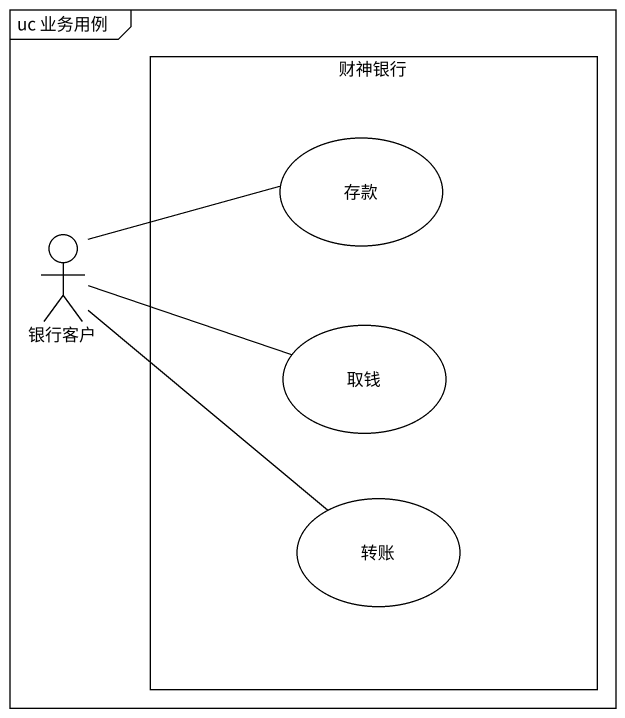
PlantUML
@startuml
mainframe uc 业务用例
rectangle 财神银行 {
  usecase 存款 #FFFFFF
  usecase 取钱 #FFFFFF
  usecase 转账 #FFFFFF
}
actor 银行客户
银行客户 -right- 存款
银行客户 -right- 取钱
银行客户 -- 转账
@enduml
